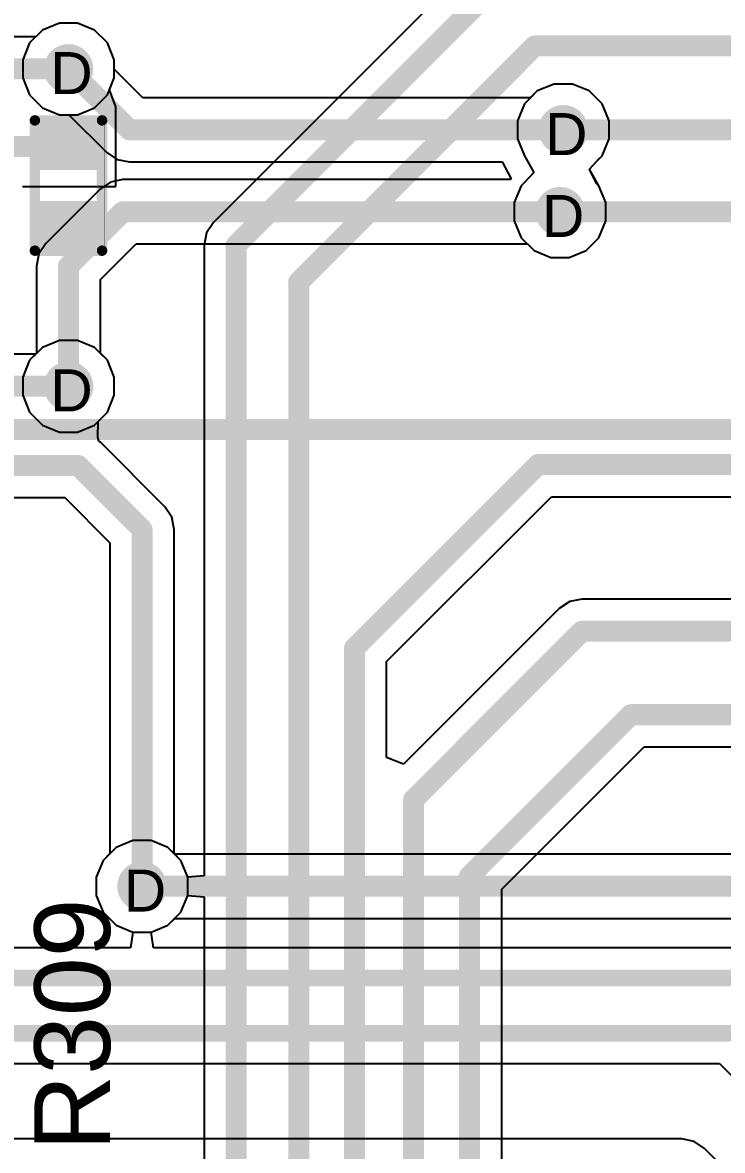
# Model space of a CAD drawing. Header units: inches. Extents: x -11 to 5428, y 0 to 5423.
# Drawn here: x 113.74 to 122.21, y 46.29 to 59.92 of the extents above; entities that cross this region are included whole.
import ezdxf

# ---------------------------------------------------------------- set-up
doc = ezdxf.new("R2010")
doc.units = ezdxf.units.IN
for name, color, linetype in [('Bottom Layer', 5, 'Continuous'), ('Dimension', 6, 'Continuous'), ('Drill Drawing', 1, 'Continuous'), ('GND', 16, 'Continuous'), ('PWR', 76, 'Continuous'), ('Top Layer', 1, 'Continuous'), ('Top Overlay', 2, 'Continuous'), ('Top Paste', 8, 'Continuous'), ('Top Solder', 216, 'Continuous'), ('Via Holes', 16, 'Continuous')]:
    doc.layers.add(name, color=color, linetype=linetype)
doc.styles.add('Arial', font='', dxfattribs={"height": 0.2})
doc.styles.get('Arial').set_extended_font_data('Arial')

# ---------------------------------------------------------------- blocks, each defined once
blk = doc.blocks.new('R___0402_177')
at = {"layer": 'Top Layer'}
for points in [[(-0.699, -0.318), (-0.699, 0.318), (-0.241, 0.318), (-0.241, -0.318)], [(0.241, -0.318), (0.241, 0.318), (0.699, 0.318), (0.699, -0.318)]]:
    blk.add_hatch(color=1, dxfattribs=at).paths.add_polyline_path(points)
at = {"layer": 'Top Paste'}
for points in [[(-0.699, -0.318), (-0.699, 0.318), (-0.241, 0.318), (-0.241, -0.318)], [(0.241, -0.318), (0.241, 0.318), (0.699, 0.318), (0.699, -0.318)]]:
    blk.add_hatch(color=8, dxfattribs=at).paths.add_polyline_path(points)
at = {"layer": 'Top Solder'}
for points in [[(-0.754, -0.373), (-0.754, 0.373), (-0.186, 0.373), (-0.186, -0.373)], [(0.186, -0.373), (0.186, 0.373), (0.754, 0.373), (0.754, -0.373)]]:
    blk.add_hatch(color=216, dxfattribs=at).paths.add_polyline_path(points)
at = {"layer": 'Top Overlay'}
for points in [[(-0.787, 0.406, 0.127, 0.127, 0), (0.787, 0.406, 0.127, 0.127, 0)], [(-0.787, 0.406, 0.127, 0.127, 0), (-0.787, -0.406, 0.127, 0.127, 0)], [(0.787, 0.406, 0.127, 0.127, 0), (0.787, -0.406, 0.127, 0.127, 0)], [(-0.787, -0.406, 0.127, 0.127, 0), (0.787, -0.406, 0.127, 0.127, 0)], [(-0.813, -0.432, 0.00323, 0.00323, 0), (0.813, -0.432, 0.00323, 0.00323, 0)]]:
    blk.add_lwpolyline(points, format="xyseb", dxfattribs=at)
for points in [[(-0.819, 0.406, 0.0635, 0.0635, 1), (-0.756, 0.406, 0.0635, 0.0635, 1)], [(-0.819, 0.406, 0.0635, 0.0635, 1), (-0.756, 0.406, 0.0635, 0.0635, 1)], [(0.756, 0.406, 0.0635, 0.0635, 1), (0.819, 0.406, 0.0635, 0.0635, 1)], [(0.756, 0.406, 0.0635, 0.0635, 1), (0.819, 0.406, 0.0635, 0.0635, 1)], [(-0.819, -0.406, 0.0635, 0.0635, 1), (-0.756, -0.406, 0.0635, 0.0635, 1)], [(-0.819, -0.406, 0.0635, 0.0635, 1), (-0.756, -0.406, 0.0635, 0.0635, 1)], [(0.756, -0.406, 0.0635, 0.0635, 1), (0.819, -0.406, 0.0635, 0.0635, 1)], [(0.756, -0.406, 0.0635, 0.0635, 1), (0.819, -0.406, 0.0635, 0.0635, 1)], [(-0.814, -0.432, 0.00161, 0.00161, 1), (-0.812, -0.432, 0.00161, 0.00161, 1)], [(0.812, -0.432, 0.00161, 0.00161, 1), (0.814, -0.432, 0.00161, 0.00161, 1)]]:
    blk.add_lwpolyline(points, format="xyseb", close=True, dxfattribs=at)

msp = doc.modelspace()

# ---------------------------------------------------------------- hatches: boundary and pattern name
at = {"layer": 'Bottom Layer'}
h = msp.add_hatch(color=5, dxfattribs=at)
edge = h.paths.add_edge_path()
edge.add_arc((114.3, 59.36), 0.3, 0, 360)
h = msp.add_hatch(color=5, dxfattribs=at)
edge = h.paths.add_edge_path()
edge.add_arc((120.282, 58.623), 0.3, 0, 360)
h = msp.add_hatch(color=5, dxfattribs=at)
edge = h.paths.add_edge_path()
edge.add_arc((120.244, 57.633), 0.3, 0, 360)
h = msp.add_hatch(color=5, dxfattribs=at)
edge = h.paths.add_edge_path()
edge.add_arc((114.3, 55.524), 0.3, 0, 360)
h = msp.add_hatch(color=5, dxfattribs=at)
edge = h.paths.add_edge_path()
edge.add_arc((115.189, 49.479), 0.3, 0, 360)
at = {"layer": 'GND'}
h = msp.add_hatch(color=16, dxfattribs=at)
edge = h.paths.add_edge_path()
edge.add_arc((114.3, 59.36), 0.3, 0, 360)
h = msp.add_hatch(color=16, dxfattribs=at)
edge = h.paths.add_edge_path()
edge.add_arc((120.282, 58.623), 0.3, 0, 360)
h = msp.add_hatch(color=16, dxfattribs=at)
edge = h.paths.add_edge_path()
edge.add_arc((120.244, 57.633), 0.3, 0, 360)
h = msp.add_hatch(color=16, dxfattribs=at)
edge = h.paths.add_edge_path()
edge.add_arc((114.3, 55.524), 0.3, 0, 360)
h = msp.add_hatch(color=16, dxfattribs=at)
edge = h.paths.add_edge_path()
edge.add_arc((115.189, 49.479), 0.3, 0, 360)
at = {"layer": 'PWR'}
h = msp.add_hatch(color=76, dxfattribs=at)
edge = h.paths.add_edge_path()
edge.add_arc((114.3, 59.36), 0.3, 0, 360)
h = msp.add_hatch(color=76, dxfattribs=at)
edge = h.paths.add_edge_path()
edge.add_arc((120.282, 58.623), 0.3, 0, 360)
h = msp.add_hatch(color=76, dxfattribs=at)
edge = h.paths.add_edge_path()
edge.add_arc((120.244, 57.633), 0.3, 0, 360)
h = msp.add_hatch(color=76, dxfattribs=at)
edge = h.paths.add_edge_path()
edge.add_arc((114.3, 55.524), 0.3, 0, 360)
h = msp.add_hatch(color=76, dxfattribs=at)
edge = h.paths.add_edge_path()
edge.add_arc((115.189, 49.479), 0.3, 0, 360)
at = {"layer": 'Top Layer'}
h = msp.add_hatch(color=1, dxfattribs=at)
edge = h.paths.add_edge_path()
edge.add_arc((114.3, 59.36), 0.3, 0, 360)
h = msp.add_hatch(color=1, dxfattribs=at)
edge = h.paths.add_edge_path()
edge.add_arc((120.282, 58.623), 0.3, 0, 360)
h = msp.add_hatch(color=1, dxfattribs=at)
edge = h.paths.add_edge_path()
edge.add_arc((120.244, 57.633), 0.3, 0, 360)
h = msp.add_hatch(color=1, dxfattribs=at)
edge = h.paths.add_edge_path()
edge.add_arc((114.3, 55.524), 0.3, 0, 360)
h = msp.add_hatch(color=1, dxfattribs=at)
edge = h.paths.add_edge_path()
edge.add_arc((115.189, 49.479), 0.3, 0, 360)
at = {"layer": 'Via Holes'}
h = msp.add_hatch(color=7, dxfattribs=at)
edge = h.paths.add_edge_path()
edge.add_arc((114.3, 59.36), 0.15, 0, 360)
h = msp.add_hatch(color=7, dxfattribs=at)
edge = h.paths.add_edge_path()
edge.add_arc((120.282, 58.623), 0.15, 0, 360)
h = msp.add_hatch(color=7, dxfattribs=at)
edge = h.paths.add_edge_path()
edge.add_arc((120.244, 57.633), 0.15, 0, 360)
h = msp.add_hatch(color=7, dxfattribs=at)
edge = h.paths.add_edge_path()
edge.add_arc((114.3, 55.524), 0.15, 0, 360)
h = msp.add_hatch(color=7, dxfattribs=at)
edge = h.paths.add_edge_path()
edge.add_arc((115.189, 49.479), 0.15, 0, 360)

# ---------------------------------------------------------------- linework, layer by layer
at = {"layer": 'Bottom Layer'}
for p, q in [((114.19, 59.914), (113.986, 59.829)), ((114.41, 59.914), (114.19, 59.914)), ((114.614, 59.829), (114.41, 59.914)), ((113.986, 59.829), (113.83, 59.674)), ((114.77, 59.674), (114.614, 59.829)), ((113.83, 59.674), (113.746, 59.47)), ((114.854, 59.47), (114.77, 59.674)), ((113.746, 59.47), (113.746, 59.25)), ((114.854, 59.355), (114.854, 59.47)), ((115.198, 59.012), (114.854, 59.355)), ((113.746, 59.25), (113.83, 59.046)), ((120.172, 59.177), (119.968, 59.093)), ((120.392, 59.177), (120.172, 59.177)), ((120.596, 59.093), (120.392, 59.177)), ((113.83, 59.046), (113.986, 58.89)), ((119.968, 59.093), (119.887, 59.012)), ((120.751, 58.937), (120.596, 59.093)), ((119.887, 59.012), (115.198, 59.012)), ((120.836, 58.733), (120.751, 58.937)), ((113.986, 58.89), (114.19, 58.806)), ((114.19, 58.806), (114.305, 58.806)), ((114.305, 58.806), (114.762, 58.349)), ((120.836, 58.513), (120.836, 58.733)), ((120.751, 58.309), (120.836, 58.513)), ((114.762, 58.349), (114.888, 58.264)), ((114.888, 58.264), (115.037, 58.235)), ((115.037, 58.235), (119.542, 58.235)), ((119.542, 58.235), (119.65, 58.032)), ((120.598, 58.148), (120.684, 58.242)), ((120.684, 58.242), (120.751, 58.309)), ((120.684, 57.976), (120.598, 58.148)), ((114.808, 57.992), (114.682, 57.907)), ((114.956, 58.021), (114.808, 57.992)), ((119.643, 58.021), (114.956, 58.021)), ((119.65, 58.032), (119.643, 58.021)), ((120.713, 57.946), (120.684, 57.976)), ((120.798, 57.743), (120.713, 57.946)), ((114.682, 57.907), (114.025, 57.251)), ((120.798, 57.522), (120.798, 57.743)), ((120.713, 57.319), (120.798, 57.522)), ((120.557, 57.163), (120.713, 57.319)), ((114.025, 57.251), (113.941, 57.125)), ((114.688, 56.815), (115.117, 57.244)), ((115.117, 57.244), (119.849, 57.244)), ((119.849, 57.244), (119.93, 57.163)), ((119.93, 57.163), (120.133, 57.079)), ((120.354, 57.079), (120.557, 57.163)), ((113.941, 57.125), (113.912, 56.976)), ((120.133, 57.079), (120.354, 57.079)), ((113.912, 56.976), (113.912, 55.919)), ((114.688, 55.919), (114.688, 56.815)), ((113.912, 55.919), (113.83, 55.838)), ((114.77, 55.838), (114.688, 55.919)), ((113.83, 55.838), (113.746, 55.635)), ((114.854, 55.635), (114.77, 55.838)), ((113.746, 55.635), (113.746, 55.414)), ((114.854, 55.414), (114.854, 55.635)), ((113.746, 55.414), (113.83, 55.211)), ((114.77, 55.211), (114.854, 55.414)), ((113.83, 55.211), (113.986, 55.055)), ((114.614, 55.055), (114.77, 55.211)), ((113.986, 55.055), (114.19, 54.97)), ((114.19, 54.97), (114.41, 54.97)), ((114.41, 54.97), (114.614, 55.055)), ((114.875, 49.949), (114.719, 49.793)), ((115.079, 50.033), (114.875, 49.949)), ((115.299, 50.033), (115.079, 50.033)), ((115.503, 49.949), (115.299, 50.033)), ((115.584, 49.868), (115.503, 49.949)), ((114.719, 49.793), (114.635, 49.589)), ((123.557, 49.868), (115.584, 49.868)), ((114.635, 49.589), (114.635, 49.369)), ((114.635, 49.369), (114.719, 49.165)), ((114.719, 49.165), (114.875, 49.01)), ((115.503, 49.01), (115.584, 49.091)), ((115.584, 49.091), (123.396, 49.091)), ((114.875, 49.01), (115.079, 48.925)), ((115.299, 48.925), (115.503, 49.01)), ((115.079, 48.925), (115.05, 48.734)), ((115.328, 48.734), (115.299, 48.925)), ((115.05, 48.734), (109.89, 48.734)), ((122.439, 48.734), (115.328, 48.734)), ((113.451, 47.339), (122.171, 47.339)), ((122.171, 47.339), (127.382, 42.128)), ((121.716, 46.425), (106.213, 46.425)), ((121.865, 46.396), (121.716, 46.425)), ((121.991, 46.311), (121.865, 46.396)), ((128.544, 39.758), (121.991, 46.311))]:
    msp.add_line(p, q, dxfattribs=at)
for points in [[(114.3, 59.36, 0.254, 0.254, 0), (115.037, 58.623, 0.254, 0.254, 0)], [(115.037, 58.623, 0.254, 0.254, 0), (120.282, 58.623, 0.254, 0.254, 0)], [(114.3, 56.976, 0.254, 0.254, 0), (114.956, 57.633, 0.254, 0.254, 0)], [(114.956, 57.633, 0.254, 0.254, 0), (120.244, 57.633, 0.254, 0.254, 0)], [(114.3, 55.524, 0.254, 0.254, 0), (114.3, 56.976, 0.254, 0.254, 0)], [(115.189, 49.479, 0.254, 0.254, 0), (123.557, 49.479, 0.254, 0.254, 0)], [(109.89, 48.371, 0.203, 0.203, 0), (122.439, 48.371, 0.203, 0.203, 0)], [(113.03, 47.701, 0.203, 0.203, 0), (122.321, 47.701, 0.203, 0.203, 0)]]:
    msp.add_lwpolyline(points, format="xyseb", dxfattribs=at)
for points in [[(114.237, 59.36, 0.127, 0.127, 1), (114.364, 59.36, 0.127, 0.127, 1)], [(114.973, 58.623, 0.127, 0.127, 1), (115.1, 58.623, 0.127, 0.127, 1)], [(114.973, 58.623, 0.127, 0.127, 1), (115.1, 58.623, 0.127, 0.127, 1)], [(120.218, 58.623, 0.127, 0.127, 1), (120.345, 58.623, 0.127, 0.127, 1)], [(114.893, 57.633, 0.127, 0.127, 1), (115.02, 57.633, 0.127, 0.127, 1)], [(114.893, 57.633, 0.127, 0.127, 1), (115.02, 57.633, 0.127, 0.127, 1)], [(120.18, 57.633, 0.127, 0.127, 1), (120.307, 57.633, 0.127, 0.127, 1)], [(114.237, 56.976, 0.127, 0.127, 1), (114.364, 56.976, 0.127, 0.127, 1)], [(114.237, 56.976, 0.127, 0.127, 1), (114.364, 56.976, 0.127, 0.127, 1)], [(114.237, 55.524, 0.127, 0.127, 1), (114.364, 55.524, 0.127, 0.127, 1)], [(115.126, 49.479, 0.127, 0.127, 1), (115.252, 49.479, 0.127, 0.127, 1)]]:
    msp.add_lwpolyline(points, format="xyseb", close=True, dxfattribs=at)
at = {"layer": 'Dimension'}
msp.add_lwpolyline([(0, 55, 0.254, 0.254, 0), (344, 55, 0.254, 0.254, 0)], format="xyseb", dxfattribs=at)
at = {"layer": 'GND'}
for p, q in [((114.19, 59.914), (113.986, 59.829)), ((114.41, 59.914), (114.19, 59.914)), ((114.614, 59.829), (114.41, 59.914)), ((113.986, 59.829), (113.83, 59.674)), ((114.77, 59.674), (114.614, 59.829)), ((113.83, 59.674), (113.746, 59.47)), ((114.854, 59.47), (114.77, 59.674)), ((113.746, 59.47), (113.746, 59.25)), ((114.854, 59.25), (114.854, 59.47)), ((113.746, 59.25), (113.83, 59.046)), ((114.77, 59.046), (114.854, 59.25)), ((120.172, 59.177), (119.968, 59.093)), ((120.392, 59.177), (120.172, 59.177)), ((120.596, 59.093), (120.392, 59.177)), ((113.83, 59.046), (113.986, 58.89)), ((114.614, 58.89), (114.77, 59.046)), ((119.968, 59.093), (119.812, 58.937)), ((120.751, 58.937), (120.596, 59.093)), ((119.812, 58.937), (119.728, 58.733)), ((120.836, 58.733), (120.751, 58.937)), ((113.986, 58.89), (114.19, 58.806)), ((114.19, 58.806), (114.41, 58.806)), ((114.41, 58.806), (114.614, 58.89)), ((119.728, 58.733), (119.728, 58.513)), ((120.836, 58.513), (120.836, 58.733)), ((119.728, 58.513), (119.812, 58.309)), ((120.751, 58.309), (120.836, 58.513)), ((119.812, 58.309), (119.926, 58.108)), ((120.599, 58.147), (120.717, 58.275)), ((120.717, 58.275), (120.751, 58.309)), ((119.926, 58.108), (119.809, 57.981)), ((120.713, 57.946), (120.599, 58.147)), ((119.774, 57.946), (119.69, 57.743)), ((119.809, 57.981), (119.774, 57.946)), ((120.798, 57.743), (120.713, 57.946)), ((119.69, 57.743), (119.69, 57.522)), ((120.798, 57.522), (120.798, 57.743)), ((119.69, 57.522), (119.774, 57.319)), ((120.713, 57.319), (120.798, 57.522)), ((119.774, 57.319), (119.93, 57.163)), ((120.557, 57.163), (120.713, 57.319)), ((119.93, 57.163), (120.133, 57.079)), ((120.354, 57.079), (120.557, 57.163)), ((120.133, 57.079), (120.354, 57.079)), ((114.19, 56.078), (113.986, 55.994)), ((114.41, 56.078), (114.19, 56.078)), ((114.614, 55.994), (114.41, 56.078)), ((113.986, 55.994), (113.83, 55.838)), ((114.77, 55.838), (114.614, 55.994)), ((113.83, 55.838), (113.746, 55.635)), ((114.854, 55.635), (114.77, 55.838)), ((113.746, 55.635), (113.746, 55.414)), ((114.854, 55.414), (114.854, 55.635)), ((113.746, 55.414), (113.83, 55.211)), ((114.77, 55.211), (114.854, 55.414)), ((113.83, 55.211), (113.986, 55.055)), ((114.614, 55.055), (114.77, 55.211)), ((113.986, 55.055), (114.19, 54.97)), ((114.19, 54.97), (114.41, 54.97)), ((114.41, 54.97), (114.614, 55.055)), ((114.875, 49.949), (114.719, 49.793)), ((115.079, 50.033), (114.875, 49.949)), ((115.299, 50.033), (115.079, 50.033)), ((115.503, 49.949), (115.299, 50.033)), ((115.659, 49.793), (115.503, 49.949)), ((114.719, 49.793), (114.635, 49.589)), ((115.743, 49.589), (115.659, 49.793)), ((114.635, 49.589), (114.635, 49.369)), ((115.743, 49.369), (115.743, 49.589)), ((114.635, 49.369), (114.719, 49.165)), ((115.659, 49.165), (115.743, 49.369)), ((114.719, 49.165), (114.875, 49.01)), ((115.503, 49.01), (115.659, 49.165)), ((114.875, 49.01), (115.079, 48.925)), ((115.299, 48.925), (115.503, 49.01)), ((115.079, 48.925), (115.299, 48.925))]:
    msp.add_line(p, q, dxfattribs=at)
at = {"layer": 'PWR'}
for p, q in [((114.19, 59.914), (113.986, 59.829)), ((114.41, 59.914), (114.19, 59.914)), ((114.614, 59.829), (114.41, 59.914)), ((113.986, 59.829), (113.83, 59.674)), ((114.77, 59.674), (114.614, 59.829)), ((113.83, 59.674), (113.746, 59.47)), ((114.854, 59.47), (114.77, 59.674)), ((113.746, 59.47), (113.746, 59.25)), ((114.854, 59.25), (114.854, 59.47)), ((113.746, 59.25), (113.83, 59.046)), ((114.77, 59.046), (114.854, 59.25)), ((120.172, 59.177), (119.968, 59.093)), ((120.392, 59.177), (120.172, 59.177)), ((120.596, 59.093), (120.392, 59.177)), ((113.83, 59.046), (113.986, 58.89)), ((114.614, 58.89), (114.77, 59.046)), ((119.968, 59.093), (119.812, 58.937)), ((120.751, 58.937), (120.596, 59.093)), ((119.812, 58.937), (119.728, 58.733)), ((120.836, 58.733), (120.751, 58.937)), ((113.986, 58.89), (114.19, 58.806)), ((114.19, 58.806), (114.41, 58.806)), ((114.41, 58.806), (114.614, 58.89)), ((119.728, 58.733), (119.728, 58.513)), ((120.836, 58.513), (120.836, 58.733)), ((119.728, 58.513), (119.812, 58.309)), ((120.751, 58.309), (120.836, 58.513)), ((119.812, 58.309), (119.926, 58.108)), ((120.599, 58.147), (120.717, 58.275)), ((120.717, 58.275), (120.751, 58.309)), ((119.926, 58.108), (119.809, 57.981)), ((120.713, 57.946), (120.599, 58.147)), ((119.774, 57.946), (119.69, 57.743)), ((119.809, 57.981), (119.774, 57.946)), ((120.798, 57.743), (120.713, 57.946)), ((119.69, 57.743), (119.69, 57.522)), ((120.798, 57.522), (120.798, 57.743)), ((119.69, 57.522), (119.774, 57.319)), ((120.713, 57.319), (120.798, 57.522)), ((119.774, 57.319), (119.93, 57.163)), ((120.557, 57.163), (120.713, 57.319)), ((119.93, 57.163), (120.133, 57.079)), ((120.354, 57.079), (120.557, 57.163)), ((120.133, 57.079), (120.354, 57.079)), ((114.19, 56.078), (113.986, 55.994)), ((114.41, 56.078), (114.19, 56.078)), ((114.614, 55.994), (114.41, 56.078)), ((113.986, 55.994), (113.83, 55.838)), ((114.77, 55.838), (114.614, 55.994)), ((113.83, 55.838), (113.746, 55.635)), ((114.854, 55.635), (114.77, 55.838)), ((113.746, 55.635), (113.746, 55.414)), ((114.854, 55.414), (114.854, 55.635)), ((113.746, 55.414), (113.83, 55.211)), ((114.77, 55.211), (114.854, 55.414)), ((113.83, 55.211), (113.986, 55.055)), ((114.614, 55.055), (114.77, 55.211)), ((113.986, 55.055), (114.19, 54.97)), ((114.19, 54.97), (114.41, 54.97)), ((114.41, 54.97), (114.614, 55.055)), ((114.875, 49.949), (114.719, 49.793)), ((115.079, 50.033), (114.875, 49.949)), ((115.299, 50.033), (115.079, 50.033)), ((115.503, 49.949), (115.299, 50.033)), ((115.659, 49.793), (115.503, 49.949)), ((114.719, 49.793), (114.635, 49.589)), ((115.743, 49.589), (115.659, 49.793)), ((114.635, 49.589), (114.635, 49.369)), ((115.743, 49.369), (115.743, 49.589)), ((114.635, 49.369), (114.719, 49.165)), ((115.659, 49.165), (115.743, 49.369)), ((114.719, 49.165), (114.875, 49.01)), ((115.503, 49.01), (115.659, 49.165)), ((114.875, 49.01), (115.079, 48.925)), ((115.299, 48.925), (115.503, 49.01)), ((115.079, 48.925), (115.299, 48.925))]:
    msp.add_line(p, q, dxfattribs=at)
at = {"layer": 'Top Layer'}
for p, q in [((119.415, 60.867), (116.053, 57.504)), ((114.19, 59.914), (113.986, 59.829)), ((114.41, 59.914), (114.19, 59.914)), ((114.614, 59.829), (114.41, 59.914)), ((113.905, 59.748), (113.602, 59.748)), ((113.986, 59.829), (113.905, 59.748)), ((114.77, 59.674), (114.614, 59.829)), ((114.854, 59.47), (114.77, 59.674)), ((114.854, 59.25), (114.854, 59.47)), ((114.794, 59.106), (114.854, 59.25)), ((114.872, 58.903), (114.794, 59.106)), ((114.872, 57.937), (114.872, 58.903)), ((114.872, 58.903), (114.872, 58.903)), ((113.743, 57.937), (114.872, 57.937)), ((116.053, 57.504), (115.968, 57.378)), ((115.968, 57.378), (115.939, 57.229)), ((115.939, 57.229), (115.939, 49.607)), ((114.19, 56.078), (113.986, 55.994)), ((114.41, 56.078), (114.19, 56.078)), ((114.614, 55.994), (114.41, 56.078)), ((113.905, 55.913), (113.584, 55.913)), ((113.986, 55.994), (113.905, 55.913)), ((114.77, 55.838), (114.614, 55.994)), ((114.854, 55.635), (114.77, 55.838)), ((114.854, 55.414), (114.854, 55.635)), ((114.77, 55.211), (114.854, 55.414)), ((114.653, 54.91), (114.658, 55.099)), ((114.658, 55.099), (114.77, 55.211)), ((114.667, 54.857), (114.653, 54.91)), ((114.69, 54.842), (114.667, 54.857)), ((115.464, 54.068), (114.69, 54.842)), ((106.552, 54.179), (114.254, 54.179)), ((114.254, 54.179), (114.801, 53.632)), ((118.146, 52.196), (120.138, 54.189)), ((120.138, 54.189), (128.384, 54.189)), ((115.548, 53.942), (115.464, 54.068)), ((115.577, 53.793), (115.548, 53.942)), ((115.577, 49.874), (115.577, 53.793)), ((114.801, 53.632), (114.801, 49.874)), ((120.36, 52.923), (120.234, 52.838)), ((120.509, 52.952), (120.36, 52.923)), ((128.384, 52.952), (120.509, 52.952)), ((120.234, 52.838), (118.349, 50.954)), ((118.146, 51.038), (118.146, 52.196)), ((119.537, 49.443), (121.26, 51.165)), ((121.26, 51.165), (128.384, 51.165)), ((118.349, 50.954), (118.146, 51.038)), ((114.719, 49.793), (114.635, 49.589)), ((114.801, 49.874), (114.719, 49.793)), ((115.659, 49.793), (115.577, 49.874)), ((115.743, 49.589), (115.659, 49.793)), ((114.635, 49.589), (114.635, 49.369)), ((115.939, 49.607), (115.743, 49.589)), ((114.635, 49.369), (114.719, 49.165)), ((115.659, 49.165), (115.743, 49.369)), ((115.743, 49.369), (115.939, 49.351)), ((119.537, 41.174), (119.537, 49.443)), ((115.939, 49.351), (115.939, 41.174)), ((114.719, 49.165), (114.875, 49.01)), ((115.503, 49.01), (115.659, 49.165)), ((114.875, 49.01), (115.079, 48.925)), ((115.299, 48.925), (115.503, 49.01)), ((115.079, 48.925), (115.299, 48.925))]:
    msp.add_line(p, q, dxfattribs=at)
for points in [[(116.327, 57.229, 0.254, 0.254, 0), (119.69, 60.592, 0.254, 0.254, 0)], [(117.083, 56.782, 0.254, 0.254, 0), (119.938, 59.637, 0.254, 0.254, 0)], [(119.938, 59.637, 0.254, 0.254, 0), (128.867, 59.637, 0.254, 0.254, 0)], [(113.03, 59.36, 0.254, 0.254, 0), (114.3, 59.36, 0.254, 0.254, 0)], [(120.282, 58.623, 0.254, 0.254, 0), (128.867, 58.623, 0.254, 0.254, 0)], [(113.03, 58.42, 0.254, 0.254, 0), (114.3, 58.42, 0.254, 0.254, 0)], [(120.244, 57.633, 0.254, 0.254, 0), (128.867, 57.633, 0.254, 0.254, 0)], [(116.327, 40.779, 0.254, 0.254, 0), (116.327, 57.229, 0.254, 0.254, 0)], [(117.083, 41.495, 0.254, 0.254, 0), (117.083, 56.782, 0.254, 0.254, 0)], [(106.727, 55.524, 0.254, 0.254, 0), (114.3, 55.524, 0.254, 0.254, 0)], [(106.552, 54.567, 0.254, 0.254, 0), (114.415, 54.567, 0.254, 0.254, 0)], [(114.415, 54.567, 0.254, 0.254, 0), (115.189, 53.793, 0.254, 0.254, 0)], [(117.757, 52.357, 0.254, 0.254, 0), (119.977, 54.577, 0.254, 0.254, 0)], [(119.977, 54.577, 0.254, 0.254, 0), (128.867, 54.577, 0.254, 0.254, 0)], [(115.189, 49.479, 0.254, 0.254, 0), (115.189, 53.793, 0.254, 0.254, 0)], [(118.473, 50.528, 0.254, 0.254, 0), (120.509, 52.564, 0.254, 0.254, 0)], [(120.509, 52.564, 0.254, 0.254, 0), (128.867, 52.564, 0.254, 0.254, 0)], [(117.757, 40.779, 0.254, 0.254, 0), (117.757, 52.357, 0.254, 0.254, 0)], [(119.149, 49.604, 0.254, 0.254, 0), (121.099, 51.554, 0.254, 0.254, 0)], [(121.099, 51.554, 0.254, 0.254, 0), (128.867, 51.554, 0.254, 0.254, 0)], [(118.473, 41.495, 0.254, 0.254, 0), (118.473, 50.528, 0.254, 0.254, 0)], [(119.149, 40.779, 0.254, 0.254, 0), (119.149, 49.604, 0.254, 0.254, 0)]]:
    msp.add_lwpolyline(points, format="xyseb", dxfattribs=at)
for points in [[(119.875, 59.637, 0.127, 0.127, 1), (120.002, 59.637, 0.127, 0.127, 1)], [(119.875, 59.637, 0.127, 0.127, 1), (120.002, 59.637, 0.127, 0.127, 1)], [(114.237, 59.36, 0.127, 0.127, 1), (114.364, 59.36, 0.127, 0.127, 1)], [(120.218, 58.623, 0.127, 0.127, 1), (120.345, 58.623, 0.127, 0.127, 1)], [(114.237, 58.42, 0.127, 0.127, 1), (114.364, 58.42, 0.127, 0.127, 1)], [(120.18, 57.633, 0.127, 0.127, 1), (120.307, 57.633, 0.127, 0.127, 1)], [(116.264, 57.229, 0.127, 0.127, 1), (116.391, 57.229, 0.127, 0.127, 1)], [(116.264, 57.229, 0.127, 0.127, 1), (116.391, 57.229, 0.127, 0.127, 1)], [(117.019, 56.782, 0.127, 0.127, 1), (117.146, 56.782, 0.127, 0.127, 1)], [(117.019, 56.782, 0.127, 0.127, 1), (117.146, 56.782, 0.127, 0.127, 1)], [(114.237, 55.524, 0.127, 0.127, 1), (114.364, 55.524, 0.127, 0.127, 1)], [(114.352, 54.567, 0.127, 0.127, 1), (114.479, 54.567, 0.127, 0.127, 1)], [(114.352, 54.567, 0.127, 0.127, 1), (114.479, 54.567, 0.127, 0.127, 1)], [(119.914, 54.577, 0.127, 0.127, 1), (120.041, 54.577, 0.127, 0.127, 1)], [(119.914, 54.577, 0.127, 0.127, 1), (120.041, 54.577, 0.127, 0.127, 1)], [(115.126, 53.793, 0.127, 0.127, 1), (115.252, 53.793, 0.127, 0.127, 1)], [(115.126, 53.793, 0.127, 0.127, 1), (115.252, 53.793, 0.127, 0.127, 1)], [(120.445, 52.564, 0.127, 0.127, 1), (120.572, 52.564, 0.127, 0.127, 1)], [(120.445, 52.564, 0.127, 0.127, 1), (120.572, 52.564, 0.127, 0.127, 1)], [(117.694, 52.357, 0.127, 0.127, 1), (117.821, 52.357, 0.127, 0.127, 1)], [(117.694, 52.357, 0.127, 0.127, 1), (117.821, 52.357, 0.127, 0.127, 1)], [(121.035, 51.554, 0.127, 0.127, 1), (121.162, 51.554, 0.127, 0.127, 1)], [(121.035, 51.554, 0.127, 0.127, 1), (121.162, 51.554, 0.127, 0.127, 1)], [(118.409, 50.528, 0.127, 0.127, 1), (118.536, 50.528, 0.127, 0.127, 1)], [(118.409, 50.528, 0.127, 0.127, 1), (118.536, 50.528, 0.127, 0.127, 1)], [(119.085, 49.604, 0.127, 0.127, 1), (119.212, 49.604, 0.127, 0.127, 1)], [(119.085, 49.604, 0.127, 0.127, 1), (119.212, 49.604, 0.127, 0.127, 1)], [(115.126, 49.479, 0.127, 0.127, 1), (115.252, 49.479, 0.127, 0.127, 1)]]:
    msp.add_lwpolyline(points, format="xyseb", close=True, dxfattribs=at)

# ---------------------------------------------------------------- block references
at = {"rotation": 90}
msp.add_blockref('R___0402_177', (114.3, 57.95), dxfattribs=at)

# ---------------------------------------------------------------- texts
at = {"layer": 'Drill Drawing', "style": 'Arial'}
for p in [(114.08, 59.055), (120.062, 58.318), (120.024, 57.328), (114.08, 55.22), (114.969, 49.174)]:
    msp.add_text('D', height=0.508, dxfattribs=at).set_placement(p)
at = {"layer": 'Top Overlay', "style": 'Arial'}
msp.add_text('R309', height=0.9144, rotation=90, dxfattribs=at).set_placement((114.802, 46.278))

doc.saveas('drawing.dxf')
